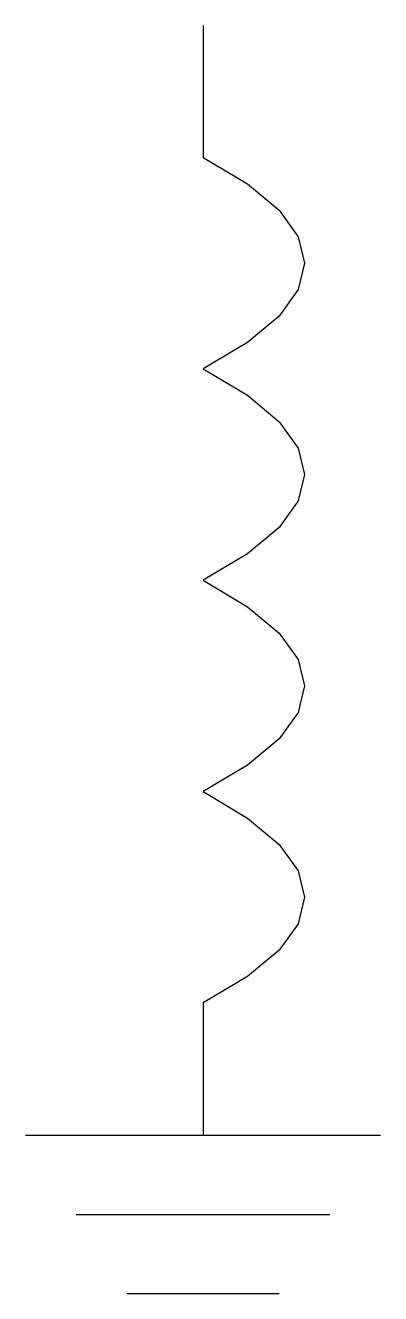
# Model space of a CAD drawing. Header units: millimetres. Extents: x -3.5 to 3.5, y -25 to 0.
import ezdxf
from ezdxf.enums import TextEntityAlignment as Align

# ---------------------------------------------------------------- set-up
doc = ezdxf.new("R2010")
doc.units = ezdxf.units.MM
doc.layers.get('0').update_dxf_attribs({"linetype": 'CONTINUOUS'})
doc.styles.add('ARIAL', font='arial.ttf')

# ---------------------------------------------------------------- blocks, each defined once
blk = doc.blocks.new('291_E_MV_SLD_IEC60617_petersen_coil')
at = {"true_color": 0x0000ff}
for p, q in [((0, 0), (0, -2.604)), ((0, -19.271), (0, -21.875)), ((-3.5, -21.875), (3.5, -21.875)), ((-2.5, -23.438), (2.5, -23.438)), ((-1.5, -25), (1.5, -25))]:
    blk.add_line(p, q, dxfattribs=at)
blk.add_lwpolyline([(0, -2.604), (0.875, -3.125), (1.5, -3.646), (1.875, -4.167), (2, -4.688), (1.875, -5.209), (1.5, -5.729), (0.875, -6.25), (0, -6.771), (0.875, -7.292), (1.5, -7.813), (1.875, -8.333), (2, -8.854), (1.875, -9.375), (1.5, -9.896), (0.875, -10.417), (0, -10.938), (0.875, -11.459), (1.5, -11.98), (1.875, -12.5), (2, -13.021), (1.875, -13.542), (1.5, -14.062), (0.875, -14.583), (0, -15.104), (0.875, -15.625), (1.5, -16.146), (1.875, -16.667), (2, -17.188), (1.875, -17.709), (1.5, -18.229), (0.875, -18.75), (0, -19.271)], dxfattribs=at)
at = {"true_color": 0x0000ff, "style": 'ARIAL'}
blk.add_attdef('TAG', text='', height=2.5, dxfattribs=at).set_placement((-5.5, -2.2), align=Align.RIGHT)
at = {"color": 7, "style": 'ARIAL'}
for tag, p in [('TUNING_VOLTAGE', (-5.5, -9)), ('INDUCTANCE', (-5.5, -12)), ('CURRENT', (-5.5, -15)), ('MANUFACTURER', (-5.5, -18))]:
    blk.add_attdef(tag, text='', height=1.7, dxfattribs=at).set_placement(p, align=Align.RIGHT)

msp = doc.modelspace()

# ---------------------------------------------------------------- block references
msp.add_blockref('291_E_MV_SLD_IEC60617_petersen_coil', (0, 0))

doc.saveas('drawing.dxf')
